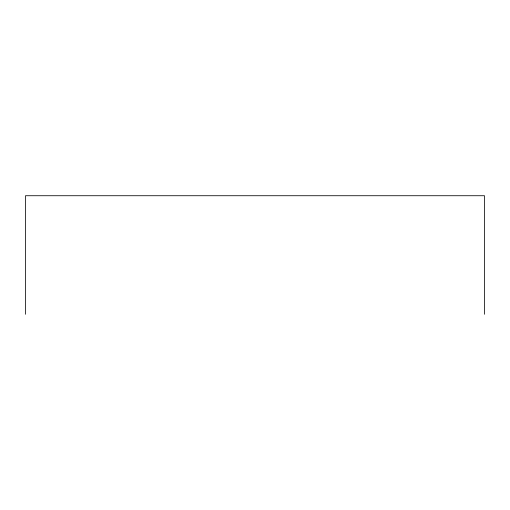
<?xml version="1.0" encoding="UTF-8"?>
<svg xmlns="http://www.w3.org/2000/svg" width="510" height="510" viewBox="0 0 510 510"><rect width="100%" height="100%" fill="white"/><g stroke="black" fill="none" stroke-linecap="round" stroke-linejoin="round"><path stroke-width="0.76" d="M484.5 314.275L484.5 195.725L25.5 195.725L25.5 314.275"/></g></svg>
